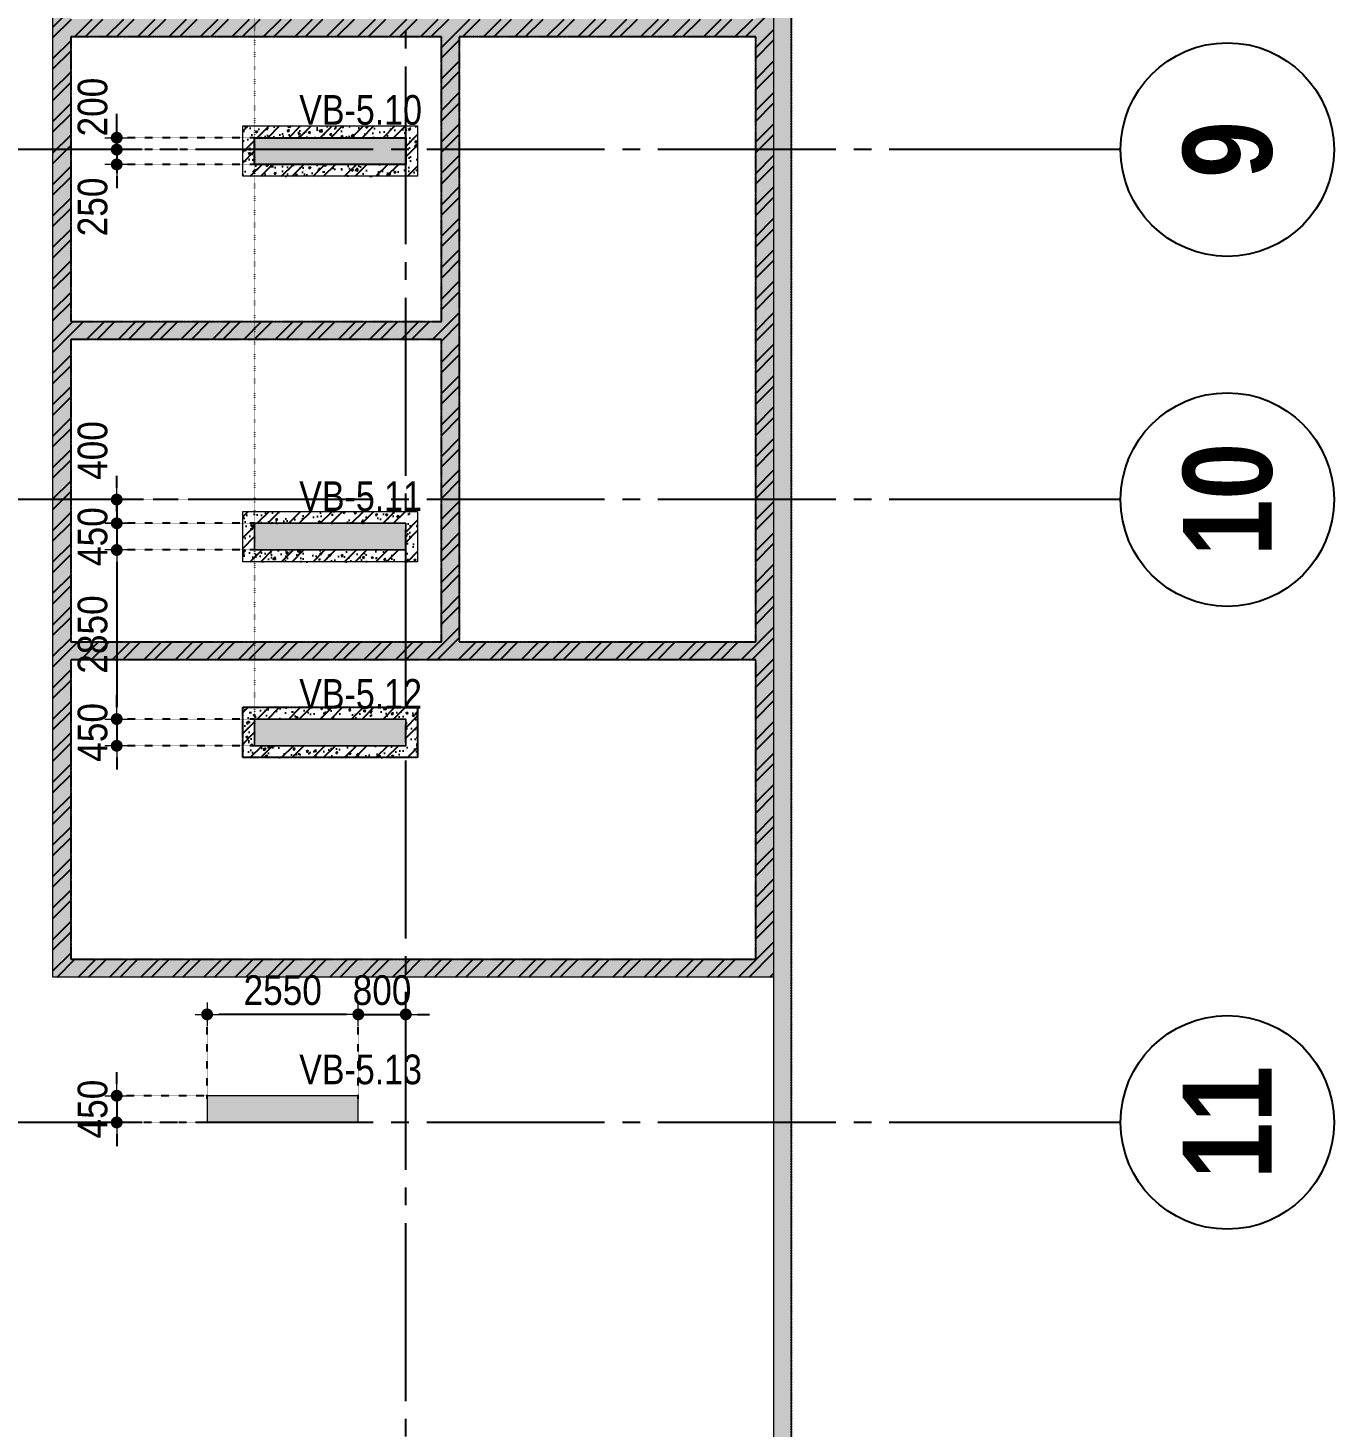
# Model space of a CAD drawing. Header units: millimetres. Extents: x -3973692 to -2843767, y 592734 to 838475.
# Drawn here: x -3655316 to -3633292, y 678696 to 702281 of the extents above; entities that cross this region are included whole.
import ezdxf
from ezdxf.enums import TextEntityAlignment as Align

# ---------------------------------------------------------------- set-up
doc = ezdxf.new("R2010")
doc.units = ezdxf.units.MM
doc.header["$MEASUREMENT"] = 0
doc.header["$PDMODE"] = 3
doc.header["$PDSIZE"] = -20
for name, pattern in [('CHG_XX_Cot_Ham 1$0$MB Ham 2$0$Core 1A$0$Hidden10.5', [1.5, 1, -0.5]), ('CHG_XX_Cot_Ham 1$0$MB_Luoi truc$0$HTT Hidden 21', [3, 2, -1]), ('CHG_XX_Luoi truc$0$MB_Luoi truc$0$Center101', [13, 10, -1, 1, -1]), ('DIVIDE2', [15.875, 6.35, -3.175, 0, -3.175, 0, -3.175]), ('DOT2', [0.125, 0, -0.125]), ('HIDDEN5', [2.8375, 1.25, -1.5875])]:
    doc.linetypes.add(name, pattern=pattern)
doc.layers.get('0').update_dxf_attribs({"lineweight": 9})
doc.layers.get('Defpoints').update_dxf_attribs({"color": 10, "lineweight": 0})
for name, color, linetype, lineweight in [("'S_General_Dim_1", 1, 'Continuous', 18), ("'S_General_Divide_3 Intermediate", 3, 'DIVIDE2', 40), ('CHG_XX_Cot_Ham 1$0$Ap0302_PC', 150, 'Continuous', 9), ('CHG_XX_Cot_Ham 1$0$Ap0302_PC @ 1', 150, 'Continuous', 9), ('CHG_XX_Cot_Ham 1$0$Ap0302_PC @ 150 VP1', 150, 'Continuous', 9), ('CHG_XX_Cot_Ham 1$0$Ap0302_PC @ 150 VP2', 150, 'Continuous', 9), ('CHG_XX_Cot_Ham 1$0$Ap0302_PC @ 150 VP3', 150, 'Continuous', 9), ('CHG_XX_Cot_Ham 1$0$Ap0302_PC @ 150 VP4', 150, 'Continuous', 9), ('CHG_XX_Cot_Ham 1$0$Ap0302_PC @ 150 VP5', 150, 'Continuous', 9), ('CHG_XX_Cot_Ham 1$0$Ap0302_PC @ 150 VP6', 150, 'Continuous', 9), ('CHG_XX_Cot_Ham 1$0$Ap0302_PC @ 150 VP7', 150, 'Continuous', 9), ('CHG_XX_Cot_Ham 1$0$Ap0302_PC @ 150 VP8', 150, 'Continuous', 9), ('CHG_XX_Cot_Ham 1$0$Ap0302_PC @ 150 VP9', 150, 'Continuous', 9), ('CHG_XX_Cot_Ham 1$0$Ap0302_PC @ 150 VPModel', 150, 'Continuous', 9), ('CHG_XX_Cot_Ham 1$0$Ap0311_H', 8, 'Continuous', 15), ('CHG_XX_Cot_Ham 1$0$NS-DuongBao', 3, 'Continuous', 18), ('CHG_XX_Cot_Ham 1$0$Start hatch', 8, 'Continuous', 25), ('TEXT', 7, 'Continuous', 15)]:
    doc.layers.add(name, color=color, linetype=linetype, lineweight=lineweight)
for name, color, linetype in [('CHG_XX_Cot_Ham 1$0$MB Ham 2$0$Concrete Line', 6, 'Continuous'), ('CHG_XX_Cot_Ham 1$0$MB Ham 2$0$Opening Hidden', 154, 'CHG_XX_Cot_Ham 1$0$MB Ham 2$0$Core 1A$0$Hidden10.5'), ('CHG_XX_Cot_Ham 1$0$MB_Cot ham$0$Concrete Line', 6, 'Continuous'), ('CHG_XX_Cot_Ham 1$0$mb_cot tang 1-3$0$Concrete Line', 6, 'Continuous'), ('CHG_XX_Luoi truc$0$Grid', 34, 'Continuous'), ('CHG_XX_Luoi truc$0$Grid Line', 251, 'CHG_XX_Luoi truc$0$MB_Luoi truc$0$Center101'), ('dim', 1, 'Continuous')]:
    doc.layers.add(name, color=color, linetype=linetype)
doc.styles.add('arial', font='arial.ttf', dxfattribs={"width": 0.85})
doc.styles.add('CHG_XX_Luoi truc$0$MB_Luoi truc$0$Grid A-F$0$VNI-HelveCB', font='')
doc.styles.add('TTP-HelCon', font='')
doc.styles.get('CHG_XX_Luoi truc$0$MB_Luoi truc$0$Grid A-F$0$VNI-HelveCB').set_extended_font_data('VNI-Helve-Condense', bold=True)
doc.styles.get('TTP-HelCon').set_extended_font_data('VNI-Helve-Condense')
doc.dimstyles.new('200', dxfattribs={"dimscale": 200, "dimtxt": 2.5, "dimasz": 1, "dimexe": 0, "dimexo": 0, "dimgap": 0.75, "dimtad": 1, "dimdec": 0, "dimrnd": 10, "dimzin": 9, "dimdsep": 46, "dimtxsty": 'arial', "dimblk1": 'DIMDOT', "dimblk2": 'DIMDOT', "dimsah": 1, "dimcen": 2, "dimdle": 3, "dimclre": 8, "dimclrt": 2, "dimadec": 0, "dimazin": 0, "dimtfac": 1, "dimtdec": 0, "dimtix": 1, "dimtmove": 2, "dimatfit": 3, "dimldrblk": 'DIMPIJL', "dimfxl": 1, "dimtvp": 1.8, "dimtolj": 1, "dimtzin": 0, "dimarcsym": 0})
pattern_1 = [(50, (-50, -50), (358.6301, -31.3761), [37.5, -412.5]), (355, (-50, -50), (-69.3757, 376.0961), [30, -330]), (100.45144, (-20.1, -52.6), (289.2544, 344.72), [31.8701, -350.5711]), (46.1842, (-50, 50), (533.6207, -82.7596), [56.25, -618.75]), (96.63564, (-5.53, 43.1), (467.331, 487.0593), [47.8052, -525.8569]), (351.18416, (-50, 50), (467.331, 487.0593), [45, -495]), (21, (0, 25), (298.4535, -201.30945), [37.5, -412.5]), (326, (0, 25), (121.6577, 362.575), [30, -330]), (71.45144, (24.87, 8.22), (420.1112, 161.2656), [31.8701, -350.5711]), (37.5, (-50, -50), (6.07993, 166.44693), [0, -326, 0, -335, 0, -331.25]), (7.5, (-50, -50), (131.53477, 197.20586), [0, -191, 0, -318.5, 0, -126.25]), (327.5, (-161.5, -50), (266.91122, -11.27744), [0, -125, 0, -390, 0, -517.5]), (317.5, (-211.5, -50), (291.5931, 50.0525), [0, -162.5, 0, -259, 0, -367.5])]

# ---------------------------------------------------------------- blocks, each defined once
blk = doc.blocks.new('*U2841')
at = {"layer": 'CHG_XX_Luoi truc$0$Grid Line'}
blk.add_line((0, 0), (0, 608), dxfattribs=at)
at = {"layer": 'CHG_XX_Luoi truc$0$Grid', "lineweight": -2, "style": 'CHG_XX_Luoi truc$0$MB_Luoi truc$0$Grid A-F$0$VNI-HelveCB'}
for tag, p in [('GRIDSUB', (0, 617)), ('GRID', (0, -9))]:
    blk.add_attdef(tag, text='', height=5, dxfattribs=at).set_placement(p, align=Align.MIDDLE)
blk = doc.blocks.new('*U2843')
at = {"layer": 'CHG_XX_Luoi truc$0$Grid', "lineweight": -2}
blk.add_line((0, -3), (0, 0), dxfattribs=at)
blk.add_circle((0, -9), 6, dxfattribs=at)
at = {"layer": 'CHG_XX_Luoi truc$0$Grid Line'}
blk.add_line((0, 0), (0, 438), dxfattribs=at)
at = {"layer": 'CHG_XX_Luoi truc$0$Grid', "lineweight": -2, "style": 'CHG_XX_Luoi truc$0$MB_Luoi truc$0$Grid A-F$0$VNI-HelveCB'}
for tag, p in [('GRIDSUB', (0, 447)), ('GRID', (0, -9))]:
    blk.add_attdef(tag, text='', height=5, dxfattribs=at).set_placement(p, align=Align.MIDDLE)
blk = doc.blocks.new('CHG_XX_Luoi truc')
at = {"layer": 'CHG_XX_Luoi truc$0$Grid', "xscale": 300, "yscale": 300, "zscale": 300}
blk.add_blockref('*U2841', (99550, -12747), dxfattribs=at)
at = {"layer": 'CHG_XX_Luoi truc$0$Grid'}
ref = blk.add_blockref('*U2843', (110703, 90250), dxfattribs=dict(at, xscale=300.0000000000013, yscale=300.0000000000013, zscale=300.0000000000013, rotation=90))
ref.add_attrib('GRID', '9', dxfattribs={"lineweight": -2, "height": 1500, "rotation": 90, "style": 'CHG_XX_Luoi truc$0$MB_Luoi truc$0$Grid A-F$0$VNI-HelveCB'}).set_placement((113403, 90250), align=Align.MIDDLE)
ref = blk.add_blockref('*U2843', (110703, 84350), dxfattribs=dict(at, xscale=300.0000000000013, yscale=300.0000000000013, zscale=300.0000000000013, rotation=90))
ref.add_attrib('GRID', '10', dxfattribs={"lineweight": -2, "height": 1500, "rotation": 90, "style": 'CHG_XX_Luoi truc$0$MB_Luoi truc$0$Grid A-F$0$VNI-HelveCB'}).set_placement((113403, 84350), align=Align.MIDDLE)
ref = blk.add_blockref('*U2843', (110703, 73850), dxfattribs=dict(at, xscale=300.0000000000013, yscale=300.0000000000013, zscale=300.0000000000013, rotation=90))
ref.add_attrib('GRID', '11', dxfattribs={"lineweight": -2, "height": 1500, "rotation": 90, "style": 'CHG_XX_Luoi truc$0$MB_Luoi truc$0$Grid A-F$0$VNI-HelveCB'}).set_placement((113403, 73850), align=Align.MIDDLE)
blk = doc.blocks.new('*U3241')
at = {"layer": 'CHG_XX_Cot_Ham 1$0$Ap0302_PC @ 1'}
h = blk.add_hatch(color=256, dxfattribs=at)
h.dxf.hatch_style = 1
h.paths.add_polyline_path([(450, 0), (0, 0), (0, -2550), (450, -2550)])
at = {"layer": 'CHG_XX_Cot_Ham 1$0$Ap0302_PC @ 150 VP1'}
h = blk.add_hatch(color=256, dxfattribs=at)
h.dxf.hatch_style = 1
h.paths.add_polyline_path([(450, 0), (0, 0), (0, -2550), (450, -2550)])
at = {"layer": 'CHG_XX_Cot_Ham 1$0$Ap0302_PC @ 150 VP2'}
h = blk.add_hatch(color=256, dxfattribs=at)
h.dxf.hatch_style = 1
h.paths.add_polyline_path([(450, 0), (0, 0), (0, -2550), (450, -2550)])
at = {"layer": 'CHG_XX_Cot_Ham 1$0$Ap0302_PC @ 150 VP3'}
h = blk.add_hatch(color=256, dxfattribs=at)
h.dxf.hatch_style = 1
h.paths.add_polyline_path([(450, 0), (0, 0), (0, -2550), (450, -2550)])
at = {"layer": 'CHG_XX_Cot_Ham 1$0$Ap0302_PC @ 150 VP4'}
h = blk.add_hatch(color=256, dxfattribs=at)
h.dxf.hatch_style = 1
h.paths.add_polyline_path([(450, 0), (0, 0), (0, -2550), (450, -2550)])
at = {"layer": 'CHG_XX_Cot_Ham 1$0$Ap0302_PC @ 150 VP5'}
h = blk.add_hatch(color=256, dxfattribs=at)
h.dxf.hatch_style = 1
h.paths.add_polyline_path([(450, 0), (0, 0), (0, -2550), (450, -2550)])
at = {"layer": 'CHG_XX_Cot_Ham 1$0$Ap0302_PC @ 150 VP6'}
h = blk.add_hatch(color=256, dxfattribs=at)
h.dxf.hatch_style = 1
h.paths.add_polyline_path([(450, 0), (0, 0), (0, -2550), (450, -2550)])
at = {"layer": 'CHG_XX_Cot_Ham 1$0$Ap0302_PC @ 150 VP7'}
h = blk.add_hatch(color=256, dxfattribs=at)
h.dxf.hatch_style = 1
h.paths.add_polyline_path([(450, 0), (0, 0), (0, -2550), (450, -2550)])
at = {"layer": 'CHG_XX_Cot_Ham 1$0$Ap0302_PC @ 150 VP8'}
h = blk.add_hatch(color=256, dxfattribs=at)
h.dxf.hatch_style = 1
h.paths.add_polyline_path([(450, 0), (0, 0), (0, -2550), (450, -2550)])
at = {"layer": 'CHG_XX_Cot_Ham 1$0$Ap0302_PC @ 150 VP9'}
h = blk.add_hatch(color=256, dxfattribs=at)
h.dxf.hatch_style = 1
h.paths.add_polyline_path([(450, 0), (0, 0), (0, -2550), (450, -2550)])
at = {"layer": 'CHG_XX_Cot_Ham 1$0$Ap0302_PC @ 150 VPModel'}
h = blk.add_hatch(color=256, dxfattribs=at)
h.dxf.hatch_style = 1
h.paths.add_polyline_path([(450, 0), (0, 0), (0, -2550), (450, -2550)])
blk = doc.blocks.new('CHG_XX_Cot_Ham 1$0$Block A_C450x2250')
at = {"layer": 'CHG_XX_Cot_Ham 1$0$Ap0302_PC'}
blk.add_lwpolyline([(450, -2550), (0, -2550), (0, 0), (450, 0)], close=True, dxfattribs=at)
blk.add_blockref('*U3241', (0, 0), dxfattribs=at)
blk = doc.blocks.new('CHG_XX_Cot_Ham 1')
at = {"layer": 'CHG_XX_Cot_Ham 1$0$Ap0311_H'}
h = blk.add_hatch(color=256, dxfattribs=at)
h.dxf.hatch_style = 1
h.paths.add_polyline_path([(99639.2, 163400), (-10900, 163400), (-10900, 85450), (-300, 85450), (-300, 84050), (32350, 84050), (32350, -9000), (103575.5, -9000), (106050, -6022), (106050, 158254.3)])
h.paths.add_polyline_path([(99533.7, 163100), (105750, 158110.4), (105750, 90450), (105650, 90450), (105650, 90450), (105750, 90450), (105750, 13850), (105750, 13825.9), (105750, -5913.6), (103434.7, -8700), (93600, -8700), (32650, -8700), (32650, 84350), (0, 84350), (0, 85750), (-10600, 85750), (-10600, 163100), (93600, 163100)], flags=16)
at = {"layer": 'CHG_XX_Cot_Ham 1$0$Start hatch'}
h = blk.add_hatch(dxfattribs=at)
h.set_pattern_fill('AR-CONC', color=256, scale=50)
h.set_pattern_definition([(50, (-50, -50), (358.6301, -31.37607), [37.5, -412.5]), (355, (-50, -50), (-69.3757, 376.0961), [30, -330]), (100.45144, (-20.1, -52.6), (289.2544, 344.72), [31.8701, -350.57106]), (46.1842, (-50, 50), (533.6207, -82.7596), [56.25, -618.75]), (96.63564, (-5.53, 43.1), (467.331, 487.0593), [47.8052, -525.8569]), (351.18416, (-50, 50), (467.331, 487.0593), [45, -495]), (21, (3e-06, 25), (298.4535, -201.30945), [37.5, -412.5]), (326, (3e-06, 25), (121.6577, 362.575), [30, -330]), (71.45144, (24.87, 8.22), (420.1112, 161.2656), [31.8701, -350.57106]), (37.5, (-50, -50), (6.07993, 166.44693), [0, -326, 0, -335, 0, -331.25]), (7.5, (-50, -50), (131.53477, 197.20586), [0, -191, 0, -318.5, 0, -126.25]), (327.5, (-161.5, -50), (266.91122, -11.27744), [0, -125, 0, -390, 0, -517.5]), (317.5, (-211.5, -50), (291.5931, 50.0525), [0, -162.5, 0, -259, 0, -367.5])])
h.paths.add_polyline_path([(105750, 127475.9), (93600, 127475), (93600, 76300), (105750.8, 76300)])
h.paths.add_polyline_path([(93900, 107200), (93900, 112700), (105450.8, 112700), (105450.8, 107200)], flags=16)
h.paths.add_polyline_path([(101300.8, 106900), (101300.8, 99800), (93900, 99800), (93900, 106900)], flags=16)
h.paths.add_polyline_path([(93900, 113000), (93900, 118675), (105450.8, 118675), (105450.8, 113000)], flags=16)
h.paths.add_polyline_path([(101600.8, 106900), (105450.8, 106900), (105450.8, 92450), (93900, 92450), (93900, 99500), (101600.8, 99500)], flags=16)
h.paths.add_polyline_path([(93900, 118975), (93900, 122500), (95950, 122500), (95950, 118975)], flags=16)
h.paths.add_polyline_path([(96250, 118975), (96250, 127175), (105450.8, 127175), (105450.8, 118975)], flags=16)
h.paths.add_polyline_path([(100150.8, 92150), (100150.8, 87350), (93900, 87350), (93900, 92150)], flags=16)
h.paths.add_polyline_path([(93900, 122800), (93900, 127175), (95950, 127175), (95950, 122800)], flags=16)
h.paths.add_polyline_path([(100450.8, 92150), (105450.8, 92150), (105450.8, 81950), (100450.8, 81950)], flags=16)
h.paths.add_polyline_path([(100150.8, 87050), (100150.8, 81950), (93900, 81950), (93900, 87050)], flags=16)
h.paths.add_polyline_path([(105450.8, 81650), (105450.8, 76600), (93900, 76600), (93900, 81650)], flags=16)
h = blk.add_hatch(dxfattribs=at)
h.set_pattern_fill('ANSI32', color=256, scale=1000, style=0)
h.paths.add_polyline_path([(93600, 76300), (105750.8, 76300), (105750.8, 127475), (93600, 127475)])
h.paths.add_polyline_path([(93900, 107200), (93900, 112700), (105450.8, 112700), (105450.8, 107200)], flags=16)
h.paths.add_polyline_path([(101300.8, 106900), (101300.8, 99800), (93900, 99800), (93900, 106900)], flags=16)
h.paths.add_polyline_path([(93900, 113000), (93900, 118675), (105450.8, 118675), (105450.8, 113000)], flags=16)
h.paths.add_polyline_path([(101600.8, 106900), (105450.8, 106900), (105450.8, 92450), (93900, 92450), (93900, 99500), (101600.8, 99500)], flags=16)
h.paths.add_polyline_path([(93900, 118975), (93900, 122500), (95950, 122500), (95950, 118975)], flags=16)
h.paths.add_polyline_path([(96250, 118975), (96250, 127175), (105450.8, 127175), (105450.8, 118975)], flags=16)
h.paths.add_polyline_path([(100150.8, 92150), (100150.8, 87350), (93900, 87350), (93900, 92150)], flags=16)
h.paths.add_polyline_path([(93900, 122800), (93900, 127175), (95950, 127175), (95950, 122800)], flags=16)
h.paths.add_polyline_path([(100450.8, 92150), (105450.8, 92150), (105450.8, 81950), (100450.8, 81950)], flags=16)
h.paths.add_polyline_path([(100150.8, 87050), (100150.8, 81950), (93900, 81950), (93900, 87050)], flags=16)
h.paths.add_polyline_path([(105450.8, 81650), (105450.8, 76600), (93900, 76600), (93900, 81650)], flags=16)
h = blk.add_hatch(dxfattribs=at)
h.set_pattern_fill('AR-CONC', color=256, scale=50)
h.set_pattern_definition([(50, (0, 0), (358.6301, -31.37607), [37.5, -412.5]), (355, (0, 0), (-69.3757, 376.0961), [30, -330]), (100.45144, (29.9, -2.6), (289.2544, 344.72), [31.8701, -350.5711]), (46.1842, (0, 100), (533.6207, -82.7596), [56.25, -618.75]), (96.63564, (44.47, 93.1), (467.331, 487.0593), [47.8052, -525.8569]), (351.18416, (0, 100), (467.331, 487.0593), [45, -495]), (21, (50, 75), (298.4535, -201.30945), [37.5, -412.5]), (326, (50, 75), (121.6577, 362.575), [30, -330]), (71.45144, (74.87, 58.22), (420.1112, 161.2656), [31.8701, -350.5711]), (37.5, (0, 0), (6.07993, 166.44693), [0, -326, 0, -335, 0, -331.25]), (7.5, (0, 0), (131.53477, 197.20586), [0, -191, 0, -318.5, 0, -126.25]), (327.5, (-111.5, 0), (266.91122, -11.27744), [0, -125, 0, -390, 0, -517.5]), (317.5, (-161.5, 0), (291.5931, 50.0525), [0, -162.5, 0, -259, 0, -367.5])])
h.paths.add_polyline_path([(99550.8, 90000), (97000.8, 90000), (97000.8, 90450), (99550.8, 90450)], flags=16)
h.paths.add_polyline_path([(99750.8, 89800), (96800.8, 89800), (96800.8, 90650), (99750.8, 90650)])
h = blk.add_hatch(dxfattribs=at)
h.set_pattern_fill('ANSI32,_O', color=256, scale=1000)
h.set_pattern_definition([(45, (-2213768.6, 556666.82), (-265.16504, 265.16504), []), (45, (-2213591.8, 556666.82), (-265.16504, 265.16504), [])])
h.paths.add_polyline_path([(96800.8, 89800), (99750.8, 89800), (99750.8, 90650), (96800.8, 90650)])
h.paths.add_polyline_path([(97000.8, 90000), (99550.8, 90000), (99550.8, 90450), (97000.8, 90450)], flags=16)
h = blk.add_hatch(dxfattribs=at)
h.set_pattern_fill('AR-CONC', color=256, scale=50)
h.set_pattern_definition(pattern_1)
h.paths.add_polyline_path([(99550.8, 83500), (97000.8, 83500), (97000.8, 83950), (99550.8, 83950)], flags=16)
h.paths.add_polyline_path([(99750.8, 83300), (96800.8, 83300), (96800.8, 84150), (99750.8, 84150)])
h = blk.add_hatch(dxfattribs=at)
h.set_pattern_fill('ANSI32,_O', color=256, scale=1000)
h.set_pattern_definition([(45, (-2213768.6, 550166.82), (-265.16504, 265.16504), []), (45, (-2213591.8, 550166.82), (-265.16504, 265.16504), [])])
h.paths.add_polyline_path([(96800.8, 83300), (99750.8, 83300), (99750.8, 84150), (96800.8, 84150)])
h.paths.add_polyline_path([(97000.8, 83500), (99550.8, 83500), (99550.8, 83950), (97000.8, 83950)], flags=16)
h = blk.add_hatch(dxfattribs=at)
h.set_pattern_fill('AR-CONC', color=256, scale=50)
h.set_pattern_definition(pattern_1)
h.paths.add_polyline_path([(99550.8, 80200), (97000.8, 80200), (97000.8, 80650), (99550.8, 80650)], flags=16)
h.paths.add_polyline_path([(99750.8, 80000), (96800.8, 80000), (96800.8, 80850), (99750.8, 80850)])
h = blk.add_hatch(dxfattribs=at)
h.set_pattern_fill('ANSI32,_O', color=256, scale=1000)
h.set_pattern_definition([(45, (-2213768.6, 546866.82), (-265.16504, 265.16504), []), (45, (-2213591.8, 546866.82), (-265.16504, 265.16504), [])])
h.paths.add_polyline_path([(96800.8, 80000), (99750.8, 80000), (99750.8, 80850), (96800.8, 80850)])
h.paths.add_polyline_path([(97000.8, 80200), (99550.8, 80200), (99550.8, 80650), (97000.8, 80650)], flags=16)
at = {"layer": 'CHG_XX_Cot_Ham 1$0$Ap0302_PC'}
blk.add_lwpolyline([(32350, 84050), (-300, 84050), (-300, 85450), (-10900, 85450), (-10900, 163400), (99639.2, 163400), (106050, 158254.3), (106050, -6022), (103575.5, -9000), (32350, -9000)], close=True, dxfattribs=at)
blk.add_lwpolyline([(105750, 90444), (105750, -5913.6), (103434.7, -8700), (32650, -8700), (32650, 84350), (0, 84350), (0, 85750), (-10600, 85750), (-10600, 163100), (99533.7, 163100), (105750, 158110.4), (105750, 127475.9)], dxfattribs=at)
at = {"layer": 'CHG_XX_Cot_Ham 1$0$MB Ham 2$0$Concrete Line'}
blk.add_lwpolyline([(99550.8, 90000), (97000.8, 90000), (97000.8, 90450), (99550.8, 90450)], close=True, dxfattribs=at)
at = {"layer": 'CHG_XX_Cot_Ham 1$0$MB Ham 2$0$Opening Hidden'}
for points in [[(100150.8, 92150), (93900, 92150), (93900, 87350), (100150.8, 87350)], [(105450.8, 92150), (100450.8, 92150), (100450.8, 81950), (105450.8, 81950)], [(100150.8, 87050), (93900, 87050), (93900, 81950), (100150.8, 81950)], [(105450.8, 81650), (100150.8, 81650), (93900, 81650), (93900, 76600), (105450.8, 76600)], [(96800.8, 80850), (99750.8, 80850), (99750.8, 80000), (96800.8, 80000)]]:
    blk.add_lwpolyline(points, close=True, dxfattribs=at)
at = {"layer": 'CHG_XX_Cot_Ham 1$0$MB_Cot ham$0$Concrete Line', "linetype": 'CHG_XX_Cot_Ham 1$0$MB_Luoi truc$0$HTT Hidden 21'}
blk.add_lwpolyline([(99639.2, 163400), (106050, 158254.3), (106050, -6022), (103575.5, -9000), (32350, -9000), (32350, 84050), (-300, 84050), (-300, 85450), (-10900, 85450), (-10900, 163400)], close=True, dxfattribs=at)
at = {"layer": 'CHG_XX_Cot_Ham 1$0$NS-DuongBao'}
for points in [[(93600, 127475), (105750.8, 127475), (105750.8, 76300), (93600, 76300)], [(100150.8, 92150), (93900, 92150), (93900, 87350), (100150.8, 87350)], [(105450.8, 92150), (100450.8, 92150), (100450.8, 81950), (105450.8, 81950)], [(99750.8, 89800), (96800.8, 89800), (96800.8, 90650), (99750.8, 90650)], [(100150.8, 87050), (93900, 87050), (93900, 81950), (100150.8, 81950)], [(99750.8, 83300), (96800.8, 83300), (96800.8, 84150), (99750.8, 84150)], [(99550.8, 83500), (97000.8, 83500), (97000.8, 83950), (99550.8, 83950)], [(105450.8, 81650), (93900, 81650), (93900, 76600), (105450.8, 76600)], [(99750.8, 80000), (96800.8, 80000), (96800.8, 80850), (99750.8, 80850)], [(99550.8, 80200), (97000.8, 80200), (97000.8, 80650), (99550.8, 80650)]]:
    blk.add_lwpolyline(points, close=True, dxfattribs=at)
at = {"layer": 'CHG_XX_Cot_Ham 1$0$Ap0302_PC', "xscale": -1, "rotation": 90}
for p in [(97000, 90450), (97000, 83950), (97000, 80650), (96200, 74300)]:
    blk.add_blockref('CHG_XX_Cot_Ham 1$0$Block A_C450x2250', p, dxfattribs=at)
at = {"layer": 'CHG_XX_Cot_Ham 1$0$mb_cot tang 1-3$0$Concrete Line'}
blk.add_blockref('CHG_XX_Luoi truc', (0, 0), dxfattribs=at)
blk = doc.blocks.new('b')
at = {"layer": 'TEXT', "color": 3, "style": 'TTP-HelCon'}
for s, p in [('VB-5.10', (-1796, -61581)), ('VB-5.11', (-1796, -68093)), ('VB-5.12', (-1796, -71426)), ('VB-5.13', (-1796, -77756))]:
    blk.add_text(s, height=500, dxfattribs=at).set_placement(p)
blk = doc.blocks.new('DIMDOT')
for p, q in [((1, 0), (-1, 0)), ((0, -1), (0, 1))]:
    blk.add_line(p, q)
at = {"const_width": 0.5}
blk.add_lwpolyline([(-0.25, 0, 1), (0.25, 0, 1)], format="xyb", close=True, dxfattribs=at)
blk = doc.blocks.new('*D1552')
at = {"layer": "'S_General_Dim_1", "color": 0, "lineweight": -2, "transparency": 16777216}
for p, q in [((-3653819, 700631), (-3653819, 700831)), ((-3653819, 700431), (-3653819, 700231)), ((-3653819, 700031), (-3653819, 699831))]:
    blk.add_line(p, q, dxfattribs=at)
at = {"layer": "'S_General_Dim_1", "color": 8, "linetype": 'HIDDEN5', "lineweight": -2, "transparency": 16777216}
for p, q in [((-3651495, 700431), (-3653819, 700431)), ((-3651495, 700231), (-3653819, 700231))]:
    blk.add_line(p, q, dxfattribs=at)
at = {"layer": 'Defpoints', "color": 0, "transparency": 16777216}
for p in [(-3653819, 700231), (-3651495, 700431), (-3651495, 700231)]:
    blk.add_point(p, dxfattribs=at)
at = {"layer": "'S_General_Dim_1", "color": 0, "lineweight": -2, "transparency": 16777216, "xscale": 200, "yscale": 200, "zscale": 200}
for p, rotation in [((-3653819, 700431), 270), ((-3653819, 700231), 90)]:
    blk.add_blockref('DIMDOT', p, dxfattribs=dict(at, rotation=rotation))
at = {"layer": "'S_General_Dim_1", "color": 2, "transparency": 16777216, "insert": (-3654224, 700947), "char_height": 500, "attachment_point": 5, "rotation": 90, "style": 'arial'}
blk.add_mtext('\\A1;200', dxfattribs=at)
blk = doc.blocks.new('DIMPIJL')
at = {"linetype": 'ByBlock'}
blk.add_solid([(-2.5, 0.42), (-2.5, -0.42), (0, 0)], dxfattribs=at)
blk = doc.blocks.new('*D1553')
at = {"layer": "'S_General_Dim_1", "color": 0, "lineweight": -2, "transparency": 16777216}
for p, q in [((-3653819, 700431), (-3653819, 700631)), ((-3653819, 700231), (-3653819, 699981)), ((-3653819, 699781), (-3653819, 699581))]:
    blk.add_line(p, q, dxfattribs=at)
at = {"layer": "'S_General_Dim_1", "color": 8, "linetype": 'HIDDEN5', "lineweight": -2, "transparency": 16777216}
for p, q in [((-3651495, 700231), (-3653819, 700231)), ((-3651495, 699981), (-3653819, 699981))]:
    blk.add_line(p, q, dxfattribs=at)
at = {"layer": 'Defpoints', "color": 0, "transparency": 16777216}
for p in [(-3651495, 700231), (-3653819, 699981), (-3651495, 699981)]:
    blk.add_point(p, dxfattribs=at)
at = {"layer": "'S_General_Dim_1", "color": 0, "lineweight": -2, "transparency": 16777216, "xscale": 200, "yscale": 200, "zscale": 200}
for p, rotation in [((-3653819, 700231), 270), ((-3653819, 699981), 90)]:
    blk.add_blockref('DIMDOT', p, dxfattribs=dict(at, rotation=rotation))
at = {"layer": "'S_General_Dim_1", "color": 2, "transparency": 16777216, "insert": (-3654224, 699264), "char_height": 500, "attachment_point": 5, "rotation": 90, "style": 'arial'}
blk.add_mtext('\\A1;250', dxfattribs=at)
blk = doc.blocks.new('*D1554')
at = {"layer": "'S_General_Dim_1", "color": 0, "lineweight": -2, "transparency": 16777216}
for p, q in [((-3653819, 694531), (-3653819, 694731)), ((-3653819, 694331), (-3653819, 693931)), ((-3653819, 693731), (-3653819, 693531))]:
    blk.add_line(p, q, dxfattribs=at)
at = {"layer": "'S_General_Dim_1", "color": 8, "linetype": 'HIDDEN5', "lineweight": -2, "transparency": 16777216}
for p, q in [((-3651607, 694331), (-3653819, 694331)), ((-3651495, 693931), (-3653819, 693931))]:
    blk.add_line(p, q, dxfattribs=at)
at = {"layer": 'Defpoints', "color": 0, "transparency": 16777216}
for p in [(-3651607, 694331), (-3653819, 693931), (-3651495, 693931)]:
    blk.add_point(p, dxfattribs=at)
at = {"layer": "'S_General_Dim_1", "color": 0, "lineweight": -2, "transparency": 16777216, "xscale": 200, "yscale": 200, "zscale": 200}
for p, rotation in [((-3653819, 694331), 270), ((-3653819, 693931), 90)]:
    blk.add_blockref('DIMDOT', p, dxfattribs=dict(at, rotation=rotation))
at = {"layer": "'S_General_Dim_1", "color": 2, "transparency": 16777216, "insert": (-3654224, 695158), "char_height": 500, "attachment_point": 5, "rotation": 90, "style": 'arial'}
blk.add_mtext('\\A1;400', dxfattribs=at)
blk = doc.blocks.new('*D1555')
at = {"layer": "'S_General_Dim_1", "color": 0, "lineweight": -2, "transparency": 16777216}
for p, q in [((-3653819, 694131), (-3653819, 694331)), ((-3653819, 693931), (-3653819, 693481)), ((-3653819, 693281), (-3653819, 693081))]:
    blk.add_line(p, q, dxfattribs=at)
at = {"layer": "'S_General_Dim_1", "color": 8, "linetype": 'HIDDEN5', "lineweight": -2, "transparency": 16777216}
for p, q in [((-3651495, 693931), (-3653819, 693931)), ((-3651495, 693481), (-3653819, 693481))]:
    blk.add_line(p, q, dxfattribs=at)
at = {"layer": 'Defpoints', "color": 0, "transparency": 16777216}
for p in [(-3651495, 693931), (-3653819, 693481), (-3651495, 693481)]:
    blk.add_point(p, dxfattribs=at)
at = {"layer": "'S_General_Dim_1", "color": 0, "lineweight": -2, "transparency": 16777216, "xscale": 200, "yscale": 200, "zscale": 200}
for p, rotation in [((-3653819, 693931), 270), ((-3653819, 693481), 90)]:
    blk.add_blockref('DIMDOT', p, dxfattribs=dict(at, rotation=rotation))
at = {"layer": "'S_General_Dim_1", "color": 2, "transparency": 16777216, "insert": (-3654224, 693706), "char_height": 500, "attachment_point": 5, "rotation": 90, "style": 'arial'}
blk.add_mtext('\\A1;450', dxfattribs=at)
blk = doc.blocks.new('*D1556')
at = {"layer": "'S_General_Dim_1", "color": 8, "linetype": 'HIDDEN5', "lineweight": -2, "transparency": 16777216}
for p, q in [((-3651495, 693481), (-3653819, 693481)), ((-3651495, 690631), (-3653819, 690631))]:
    blk.add_line(p, q, dxfattribs=at)
at = {"layer": "'S_General_Dim_1", "color": 0, "lineweight": -2, "transparency": 16777216}
blk.add_line((-3653819, 693281), (-3653819, 690831), dxfattribs=at)
at = {"layer": 'Defpoints', "color": 0, "transparency": 16777216}
for p in [(-3651495, 693481), (-3653819, 690631), (-3651495, 690631)]:
    blk.add_point(p, dxfattribs=at)
at = {"layer": "'S_General_Dim_1", "color": 0, "lineweight": -2, "transparency": 16777216, "xscale": 200, "yscale": 200, "zscale": 200}
for p, rotation in [((-3653819, 693481), 90), ((-3653819, 690631), 270)]:
    blk.add_blockref('DIMDOT', p, dxfattribs=dict(at, rotation=rotation))
at = {"layer": "'S_General_Dim_1", "color": 2, "transparency": 16777216, "insert": (-3654224, 692056), "char_height": 500, "attachment_point": 5, "rotation": 90, "style": 'arial'}
blk.add_mtext('\\A1;2850', dxfattribs=at)
blk = doc.blocks.new('*D1557')
at = {"layer": "'S_General_Dim_1", "color": 0, "lineweight": -2, "transparency": 16777216}
for p, q in [((-3653819, 690831), (-3653819, 691031)), ((-3653819, 690631), (-3653819, 690181)), ((-3653819, 689981), (-3653819, 689781))]:
    blk.add_line(p, q, dxfattribs=at)
at = {"layer": "'S_General_Dim_1", "color": 8, "linetype": 'HIDDEN5', "lineweight": -2, "transparency": 16777216}
for p, q in [((-3651495, 690631), (-3653819, 690631)), ((-3651495, 690181), (-3653819, 690181))]:
    blk.add_line(p, q, dxfattribs=at)
at = {"layer": 'Defpoints', "color": 0, "transparency": 16777216}
for p in [(-3651495, 690631), (-3653819, 690181), (-3651495, 690181)]:
    blk.add_point(p, dxfattribs=at)
at = {"layer": "'S_General_Dim_1", "color": 0, "lineweight": -2, "transparency": 16777216, "xscale": 200, "yscale": 200, "zscale": 200}
for p, rotation in [((-3653819, 690631), 270), ((-3653819, 690181), 90)]:
    blk.add_blockref('DIMDOT', p, dxfattribs=dict(at, rotation=rotation))
at = {"layer": "'S_General_Dim_1", "color": 2, "transparency": 16777216, "insert": (-3654224, 690406), "char_height": 500, "attachment_point": 5, "rotation": 90, "style": 'arial'}
blk.add_mtext('\\A1;450', dxfattribs=at)
blk = doc.blocks.new('*D1558')
at = {"layer": "'S_General_Dim_1", "color": 0, "lineweight": -2, "transparency": 16777216}
for p, q in [((-3653819, 684481), (-3653819, 684681)), ((-3653819, 684281), (-3653819, 683831)), ((-3653819, 683631), (-3653819, 683431))]:
    blk.add_line(p, q, dxfattribs=at)
at = {"layer": "'S_General_Dim_1", "color": 8, "linetype": 'HIDDEN5', "lineweight": -2, "transparency": 16777216}
for p, q in [((-3652295, 684281), (-3653819, 684281)), ((-3652295, 683831), (-3653819, 683831))]:
    blk.add_line(p, q, dxfattribs=at)
at = {"layer": 'Defpoints', "color": 0, "transparency": 16777216}
for p in [(-3652295, 684281), (-3653819, 683831), (-3652295, 683831)]:
    blk.add_point(p, dxfattribs=at)
at = {"layer": "'S_General_Dim_1", "color": 0, "lineweight": -2, "transparency": 16777216, "xscale": 200, "yscale": 200, "zscale": 200}
for p, rotation in [((-3653819, 684281), 270), ((-3653819, 683831), 90)]:
    blk.add_blockref('DIMDOT', p, dxfattribs=dict(at, rotation=rotation))
at = {"layer": "'S_General_Dim_1", "color": 2, "transparency": 16777216, "insert": (-3654224, 684056), "char_height": 500, "attachment_point": 5, "rotation": 90, "style": 'arial'}
blk.add_mtext('\\A1;450', dxfattribs=at)
blk = doc.blocks.new('*D1559')
at = {"layer": "'S_General_Dim_1", "color": 8, "linetype": 'HIDDEN5', "lineweight": -2, "transparency": 16777216}
for p, q in [((-3652295, 684231), (-3652295, 685652)), ((-3649745, 684231), (-3649745, 685652))]:
    blk.add_line(p, q, dxfattribs=at)
at = {"layer": "'S_General_Dim_1", "color": 0, "lineweight": -2, "transparency": 16777216}
blk.add_line((-3649945, 685652), (-3652095, 685652), dxfattribs=at)
at = {"layer": 'Defpoints', "color": 0, "transparency": 16777216}
for p in [(-3652295, 685652), (-3652295, 684231), (-3649745, 684231)]:
    blk.add_point(p, dxfattribs=at)
at = {"layer": "'S_General_Dim_1", "color": 0, "lineweight": -2, "transparency": 16777216, "xscale": 200, "yscale": 200, "zscale": 200, "rotation": 180}
blk.add_blockref('DIMDOT', (-3652295, 685652), dxfattribs=at)
at = {"layer": "'S_General_Dim_1", "color": 0, "lineweight": -2, "transparency": 16777216, "xscale": 200, "yscale": 200, "zscale": 200}
blk.add_blockref('DIMDOT', (-3649745, 685652), dxfattribs=at)
at = {"layer": "'S_General_Dim_1", "color": 2, "transparency": 16777216, "insert": (-3651020, 686058), "char_height": 500, "attachment_point": 5, "style": 'arial'}
blk.add_mtext('\\A1;2550', dxfattribs=at)
blk = doc.blocks.new('*D1560')
at = {"layer": "'S_General_Dim_1", "color": 0, "lineweight": -2, "transparency": 16777216}
for p, q in [((-3649945, 685652), (-3650145, 685652)), ((-3649745, 685652), (-3648945, 685652)), ((-3648745, 685652), (-3648545, 685652))]:
    blk.add_line(p, q, dxfattribs=at)
at = {"layer": "'S_General_Dim_1", "color": 8, "linetype": 'HIDDEN5', "lineweight": -2, "transparency": 16777216}
for p, q in [((-3649745, 684231), (-3649745, 685652)), ((-3648945, 685143), (-3648945, 685652))]:
    blk.add_line(p, q, dxfattribs=at)
at = {"layer": 'Defpoints', "color": 0, "transparency": 16777216}
for p in [(-3648945, 685652), (-3648945, 685143), (-3649745, 684231)]:
    blk.add_point(p, dxfattribs=at)
at = {"layer": "'S_General_Dim_1", "color": 0, "lineweight": -2, "transparency": 16777216, "xscale": 200, "yscale": 200, "zscale": 200}
blk.add_blockref('DIMDOT', (-3649745, 685652), dxfattribs=at)
at = {"layer": "'S_General_Dim_1", "color": 0, "lineweight": -2, "transparency": 16777216, "xscale": 200, "yscale": 200, "zscale": 200, "rotation": 180}
blk.add_blockref('DIMDOT', (-3648945, 685652), dxfattribs=at)
at = {"layer": "'S_General_Dim_1", "color": 2, "transparency": 16777216, "insert": (-3649345, 686058), "char_height": 500, "attachment_point": 5, "style": 'arial'}
blk.add_mtext('\\A1;800', dxfattribs=at)

msp = doc.modelspace()

# ---------------------------------------------------------------- linework, layer by layer
at = {"layer": 'dim', "linetype": 'DOT2', "ltscale": 10}
msp.add_line((-3651495.2, 750631), (-3651495.2, 690231), dxfattribs=at)

# ---------------------------------------------------------------- block references
at = {"layer": "'S_General_Divide_3 Intermediate"}
msp.add_blockref('CHG_XX_Cot_Ham 1', (-3748495.2, 609981), dxfattribs=at)
at = {"layer": 'dim'}
msp.add_blockref('b', (-3648945.2, 762231), dxfattribs=at)

# ---------------------------------------------------------------- dimensions: what is measured, and where the dimension line sits
at = {"layer": "'S_General_Dim_1"}
for base, p1, p2, picture, middle in [((-3653819.1, 700231), (-3651495.2, 700431), (-3651495.2, 700231), '*D1552', (-3654224.4, 700947.4)), ((-3653819.1, 699981), (-3651495.2, 700231), (-3651495.2, 699981), '*D1553', (-3654224.4, 699264.1)), ((-3653819.1, 693931), (-3651606.6, 694331), (-3651495.2, 693931), '*D1554', (-3654224.4, 695158.2))]:
    dim = msp.add_linear_dim(base=base, p1=p1, p2=p2, angle=90, dimstyle='200', dxfattribs=at)
    dim.commit()
    dim.dimension.update_dxf_attribs({"geometry": picture, "text_midpoint": middle, "dimtype": 160})
for base, p1, p2, picture, middle in [((-3653819.1, 693481), (-3651495.2, 693931), (-3651495.2, 693481), '*D1555', (-3654224.4, 693706)), ((-3653819.1, 690631), (-3651495.2, 693481), (-3651495.2, 690631), '*D1556', (-3654224.4, 692056)), ((-3653819.1, 690181), (-3651495.2, 690631), (-3651495.2, 690181), '*D1557', (-3654224.4, 690406)), ((-3653819.1, 683831), (-3652295.2, 684281), (-3652295.2, 683831), '*D1558', (-3654224.4, 684056))]:
    dim = msp.add_linear_dim(base=base, p1=p1, p2=p2, angle=90, dimstyle='200', dxfattribs=at)
    dim.commit()
    dim.dimension.update_dxf_attribs({"geometry": picture, "text_midpoint": middle})
for base, p2, picture, middle in [((-3652295.2, 685652.4), (-3652295.2, 684231), '*D1559', (-3651020.2, 686057.7)), ((-3648945.2, 685652.4), (-3648945.2, 685143.2), '*D1560', (-3649345.2, 686057.7))]:
    dim = msp.add_linear_dim(base=base, p1=(-3649745.2, 684231), p2=p2, dimstyle='200', dxfattribs=at)
    dim.commit()
    dim.dimension.update_dxf_attribs({"geometry": picture, "text_midpoint": middle})

doc.saveas('drawing.dxf')
